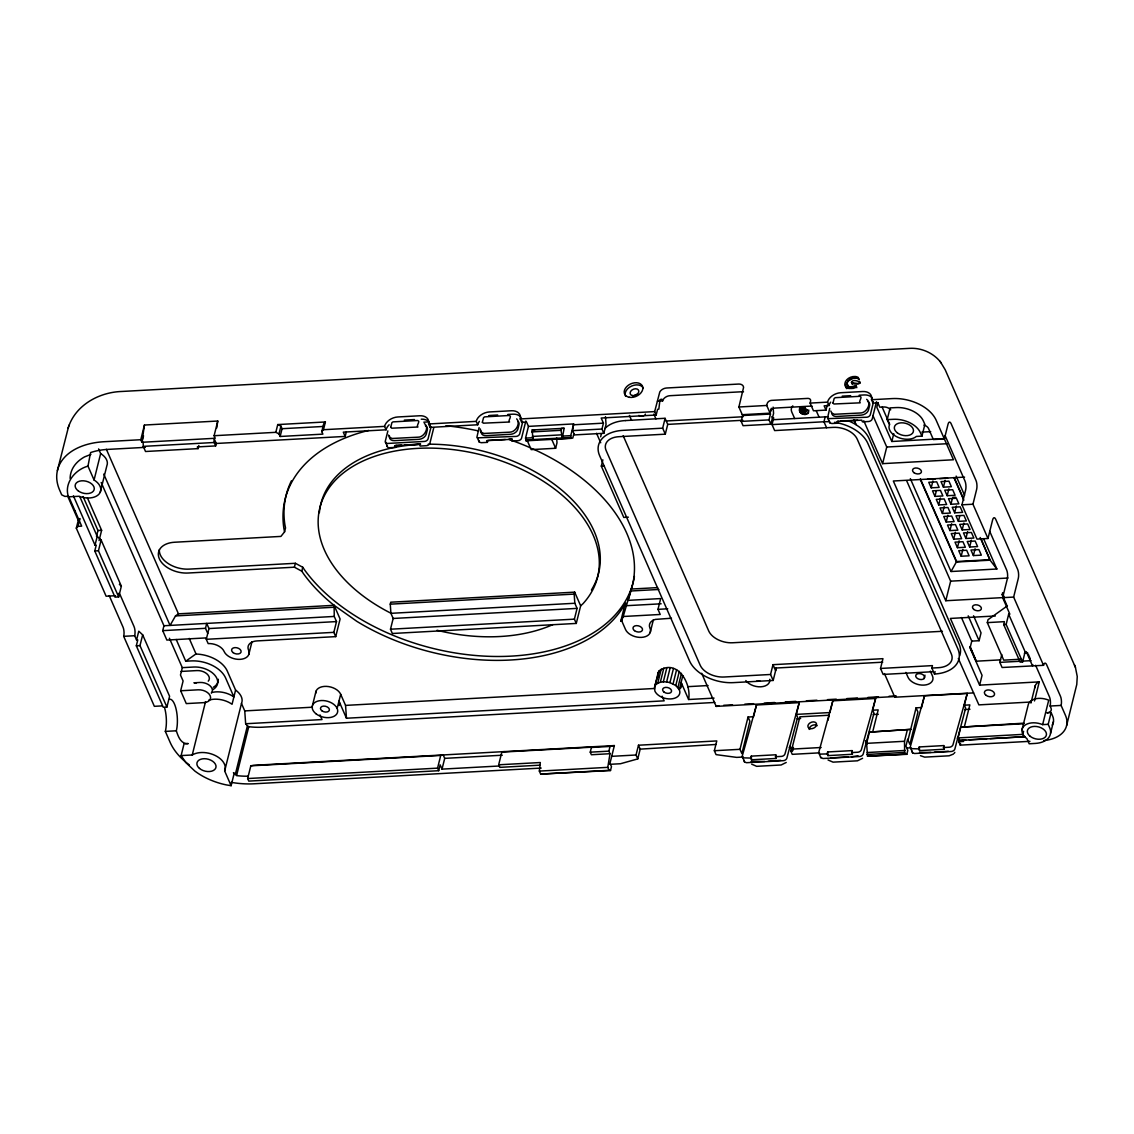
<?xml version="1.0" encoding="UTF-8"?>
<svg xmlns="http://www.w3.org/2000/svg" width="1134" height="1134" viewBox="0 0 1134 1134"><rect width="100%" height="100%" fill="white"/><g stroke="black" fill="none" stroke-linecap="round" stroke-linejoin="round"><path stroke-width="1.5" d="M401.45 445.138L396.22 445.421L395.738 447.377L389.628 447.717A3.246 2.268 -23.7 0 1 387.176 446.357L385.305 441.169L387.871 430.892M387.176 446.357L387.176 445.435M478.817 440.431L479.285 442.104L481.27 442.699L487.379 442.373L487.861 440.417L505.325 439.453M744.117 760.418L744.584 762.091L746.569 762.7L783.225 760.687A3.246 2.268 -23.7 0 0 786.897 758.079L797.613 717.326L796.323 714.392L799.243 702.641L756.477 704.994L742.246 756.137L744.584 762.091M829.45 421.238L829.918 422.925L831.902 423.521L838.012 423.18L838.494 421.224L837.261 421.479L838.012 423.18M912.133 751.218L912.601 752.905L914.585 753.5L951.242 751.488A3.246 2.268 -23.7 0 0 954.899 748.879L965.629 708.126L964.339 705.192L967.259 693.455L924.494 695.794L910.262 746.937L912.601 752.905M851.379 382.498C872.188 386.822 848.983 374.815 852.13 384.199M808.826 410.054L807.989 413.414C804.091 416.646 796.465 411.968 800.505 406.865M499.626 765.974L442.019 769.121L440.148 764.855L438.688 770.709L248.771 781.113L247.651 778.548L250.812 765.833L253.293 765.337L614.373 745.577L609.993 763.196L611.481 766.612L610.503 770.51L540.663 774.083L539.345 771.092L540.308 762.53L498.662 764.798L501.838 752.097L504.304 751.601M610.503 770.51L609.086 770.34L607.781 767.349L609.993 753.713L608.873 751.147L610.049 746.441L614.373 745.577M480.292 428.95L480.859 431.926L483.849 433.457L509.62 432.182C515.672 432.281 520.889 423.464 516.693 418.843M847.637 384.454L848.459 387.516L852.059 388.593M144.443 425.037L141.906 442.288L215.233 438.277L214.099 435.711L217.771 421.026L144.443 425.037L140.786 439.723L141.906 442.288L143.536 435.768M216.75 427.929L217.771 421.026M682.824 675.552L679.294 689.699A13.013 8.221 14 0 1 670.832 698.927A13.013 8.221 14 0 1 654.857 691.031L654.63 686.665L659.322 670.648C677.296 658.627 691.641 683.519 688.607 699.508L714.066 698.119M659.322 670.648L658.159 672.519L658.386 676.885M920.411 478.902L956.614 561.528L951.029 571.522L996.857 569.013L983.532 538.579M980.981 538.636L990.095 560.182L996.857 569.013M989.656 531.194L1006.623 569.92A6.506 2.211 86.9 0 1 1007.275 579.091L1002.64 597.675L1009.87 614.189L1008.665 614.217L1025.122 651.767L1022.599 661.987L1020.146 662.128L1003.703 624.593L1004.426 621.659L987.303 622.623L988.026 619.688L1007.403 605.839M1022.599 661.987L1006.141 624.451L1008.665 614.217M57.395 470.596L68.451 427.064M87.984 466.131C75.156 469.589 63.702 483.254 68.479 496.848L79.111 496.267A16.372 10.348 14 0 0 98.913 494.226A16.372 10.348 14 0 0 94.065 480.008L87.984 466.131L90.55 452.579A56.601 35.778 14 0 1 107.503 449.418L145.379 447.349M76.318 528.189L78.274 520.364L79.961 518.522L78.019 526.346L76.318 528.189L106.114 596.215L115.54 595.704M94.065 480.008L100.642 453.586L98.601 448.922M100.288 492.071L106.88 465.663A16.372 10.348 14 0 0 100.642 453.586M96.489 536.382L97.963 530.514L83.08 496.536M97.212 536.368L101.124 540.011L121.352 586.179L118.673 596.938L115.002 597.136L94.774 550.968L96.234 545.1L95.015 545.171L97.212 536.368L79.805 496.621M99.069 540.592L101.621 530.315L87.446 497.954M118.673 596.938L98.445 550.77L101.124 540.011M136.562 640.001L138.759 631.199L142.671 634.842L169.59 696.29L166.911 707.049L163.239 707.247L136.321 645.799L137.781 639.93L136.562 640.001L134.691 635.72A6.506 2.211 86.9 0 0 134.039 626.549L120.204 594.996A6.506 2.211 86.9 0 0 118.531 593.408M166.911 707.049L139.978 645.6L142.671 634.842M143.139 442.217L143.281 446.371L145.521 451.502L198.067 448.625L198.833 445.534M206.204 637.903L166.854 640.058L162.729 630.646L163.948 625.755L101.181 482.474M215.644 445.917L216.254 443.465L214 438.334L214.142 442.501L215.644 445.917L197.316 446.924L198.067 448.625M169.42 638.258L182.305 667.657L180.476 674.999L183.098 680.981L180.66 690.762L186.274 703.59L203.822 702.641A9.752 6.166 14 0 0 210.173 695.723A9.752 6.166 14 0 0 198.209 689.812L180.66 690.762M207.749 633.438L205.495 628.307L206.714 623.417L208.968 628.548L206.275 639.307L208.16 643.588A13.013 8.221 14 0 1 224.121 651.469A13.013 8.221 14 0 0 240.082 659.35A13.013 8.221 14 0 0 248.559 650.136A13.013 8.221 14 0 1 257.035 640.908L335.721 636.628L340.101 619.008L334.091 605.315L330.83 602.707A178.917 113.074 14 0 1 303.983 574.385L301.786 571.182L294.401 567.198L188.102 573.024A23.417 14.799 14 0 1 159.355 558.835A23.417 14.799 14 0 1 174.608 542.236L280.92 536.41L284.563 531.846L285.527 527.934L284.875 524.617A178.903 113.074 14 0 1 291.395 480.859M247.977 776.195A56.601 35.778 14 0 1 237.204 775.684L233.462 772.651L234.029 773.955L231.109 785.692L226.29 784.898A54.645 34.544 14 0 1 194.807 771.021L185.891 762.643L181.114 755.584L184.048 743.833L188.201 743.606C180.901 744.315 178.109 736.377 176.337 730.792A19.065 6.478 86.9 0 0 176.252 709.799A19.065 6.478 86.9 0 0 169.49 699.253M181.114 755.584L192.241 754.975L205.537 701.648M214.099 435.711L275.817 432.323L277.745 424.57L325.401 421.961L323.474 429.715L321.772 431.572L322.892 434.138L280.126 436.477L279.007 433.911L280.934 426.143L277.745 424.57M280.126 436.477L282.068 428.709L280.934 426.143M196.295 654.049A28.166 17.804 14 0 1 227.324 671.144L235.588 690.082L232.059 704.271A19.179 12.12 14 0 0 208.628 700.231M248.8 654.502L251.989 641.688M231.109 785.692L224.66 770.978L241.485 703.463A19.179 12.12 14 0 0 235.588 690.082M235.22 774.749L247.41 725.845L245.653 723.747L244.746 710.905L241.485 703.463M321.772 431.572L323.714 423.804L325.401 421.961M236.581 775.585L248.771 726.667L247.41 725.845M294.401 567.198L295.379 563.286L302.764 567.269L304.975 570.487A178.903 113.074 14 0 0 493.375 656.444A178.903 113.074 14 0 0 634.416 576.497M301.786 571.182L302.764 567.269M216.254 443.465L345.175 436.42L346.267 432.011M335.721 636.628L333.835 632.347L336.514 621.588L334.261 616.442L334.091 605.315L178.449 613.834L175.515 615.918L170.057 625.415L103.761 474.083M312.488 705.391L316.003 691.244M337.152 708.424L340.682 694.277A13.013 8.221 14 0 0 326.351 686.368A13.013 8.221 14 0 0 315.691 693.37M431.062 426.838L428.071 438.815A3.246 2.268 -23.7 0 1 424.414 441.438L387.743 443.437A3.246 2.268 -23.7 0 1 385.305 442.09M433.783 427.688L429.942 443.096A3.246 2.268 -23.7 0 1 426.285 445.705L420.175 446.045L419.424 444.33L394.986 445.676L395.738 447.377M390.266 604.167L390.748 602.211L574.669 592.146L580.651 605.825L576.27 623.431L392.364 633.495L390.493 629.214L393.172 618.469L390.918 613.324L390.266 604.167L574.173 594.103L574.669 592.146M479.087 427.589L476.946 437.072L479.285 442.104M522.703 421.834L519.712 433.812A3.246 2.268 -23.7 0 1 516.055 436.42L477.414 437.837M438.688 770.709L437.568 768.143L440.729 755.442L443.21 754.946L444.712 758.362L442.019 769.121M525.85 420.969L521.583 438.093A3.246 2.268 -23.7 0 1 517.926 440.701L511.817 441.041L511.065 439.326L486.628 440.658L487.379 442.373M573.889 433.627L572.798 438.036L571.252 438.348L526.034 440.814L525.538 438.121L528.458 426.384L526.587 422.103L521.697 422.372L520.208 418.956A11.709 8.151 -23.7 0 0 511.406 410.749L489.406 411.954A11.709 8.151 -23.7 0 0 476.209 421.366L428.553 423.974A11.709 8.151 -23.7 0 0 419.75 415.767L397.765 416.972A11.709 8.151 -23.7 0 0 384.568 426.384L323.474 429.715M525.538 438.121L532.867 437.724L532.994 439.553L532.158 429.97L564.137 428.298L562.322 437.951L560.99 430.31L561.486 428.354L564.137 428.298M526.034 440.814L527.239 440.573L531.194 449.617L555.632 448.27L556.992 442.827L556.638 437.823M571.252 438.348L570.742 435.654L573.676 423.918L528.458 426.384M605.485 416.646L606.038 424.499L603.841 433.301L574.456 434.917L572.585 430.637L573.676 423.918M603.841 433.301L601.97 429.035L603.43 423.152L601.19 418.021L656.175 415.016L657.578 409.36L658.826 409.119L660.016 399.579L661.873 399.211L662.625 400.912L657.479 401.195M628.378 517.175L623.785 517.43L601.318 466.117L602.877 459.851M576.27 623.431L574.399 619.15L577.078 608.391L574.825 603.26L574.173 594.103M656.175 415.016L654.672 411.599L659.79 391.953A6.506 4.536 -23.7 0 1 666.594 387.998L738.588 384.057A6.506 4.536 -23.6 0 1 743.592 387.36L738.9 406.993L742.642 415.54L741.182 421.409L743.054 425.689L770.893 424.173L773.572 413.4L773.119 407.12M662.667 428.17L622.949 430.353A35.778 22.609 14 0 0 599.645 455.712L689.557 660.952A35.778 22.609 14 0 0 733.457 682.625L773.175 680.457L770.553 674.475L724.116 677.012A19.519 12.332 14 0 1 700.174 665.19L606.137 450.538A19.519 12.332 14 0 1 618.852 436.703L665.289 434.166L662.667 428.17L665.134 418.276L625.387 420.572M665.289 434.166L667.728 424.385L665.091 418.403M622.977 616.145L621.786 620.95L620.822 621.035L625.217 603.43L626.166 603.345M620.822 621.035L623.19 616.499L631.312 589.042L657.621 587.61M609.993 753.713L591.367 754.734L590.247 752.168L591.409 747.462L593.266 747.093L501.838 752.097M650.207 632.531L653.397 619.717M623.19 616.499L660.229 614.472L657.989 609.341L660.668 598.568L628.193 600.354L632.205 586.207M609.894 764.316L620.468 763.735L637.747 758.915L636.032 755.003L638.485 745.222L716.787 740.927L714.349 750.722L716.05 754.62L736.661 757.384L743.28 757.016M654.304 688.806L658.159 672.519M637.747 758.915L640.186 749.135L638.485 745.222M655.792 684.794L657.72 683.292L661.25 669.145M657.72 683.292L660.3 682.285L663.829 668.124M660.3 682.285L663.333 681.817L666.863 667.671M663.333 681.817L666.622 681.931L670.151 667.784M679.294 689.699L675.793 685.517L669.939 682.625L673.468 668.479M673.072 683.845L676.601 669.698M675.793 685.517L679.323 671.356M677.919 687.516L681.435 673.355M770.893 424.173L769.008 419.892L770.482 414.023L766.726 405.462L767.222 403.506A3.898 2.722 -23.7 0 1 771.616 400.373L807.663 398.403A3.898 2.722 -23.7 0 1 810.597 401.138L810.101 403.094L813.475 410.791L826.006 410.097L827.267 405.051M771.318 408.268L770.099 413.159L742.274 414.69M770.553 674.475L772.991 664.68L882.961 658.67L880.523 668.45L932.46 665.615L931.85 668.054L938.569 667.685A19.519 12.332 14 0 0 951.284 653.85L857.247 439.212A19.519 12.332 14 0 0 833.306 427.376L774.65 430.58L772.027 424.598L773.714 417.808M799.612 411.259L800.434 407.999M799.768 411.699L800.576 408.438M800.207 412.422L801.426 407.531M800.59 412.819L801.809 407.928M801.384 413.428L803.014 406.908M801.936 413.74L803.567 407.219M802.971 414.151L804.601 407.63M803.609 414.321L805.239 407.786M804.715 414.463L805.934 409.558M805.353 414.449L806.572 409.558M748.043 717.028L749.914 721.295L741.877 753.586L739.992 749.319L748.043 717.028L753.543 716.731L756.477 704.994M825.226 416.674L823.95 421.763L826.573 427.745M829.705 408.396L827.579 417.893L829.918 422.925M750.807 758.079L751.289 756.123L775.727 754.79L775.996 758.462L751.559 759.794L750.807 758.079L742.713 757.824M773.175 680.457L776.053 668.904M775.996 758.462L775.727 754.79M873.336 402.641L870.345 414.619A3.246 2.268 -23.7 0 1 866.688 417.241L828.047 418.644M876.483 401.776L872.216 418.9A3.246 2.268 -23.7 0 1 868.559 421.508L862.45 421.848L861.698 420.133L837.261 421.479M878 402.542L876.823 407.234L891.82 441.48L944.565 438.603M790.114 746.129A11.709 8.151 -23.7 0 1 790.752 750.921L792.581 750.807L791.83 749.106L799.881 716.816L829.209 715.214L827.933 720.303M792.581 750.807L793.431 747.419M887.185 419.623L890.119 407.886L896.214 407.574A22.113 13.977 14 0 1 923.359 420.969L924.876 424.385L921.956 436.136L916.371 436.434A15.181 9.596 14 0 1 897.93 437.341A15.181 9.596 14 0 1 889.439 424.796L887.185 419.623L893.28 419.311A22.113 13.977 14 0 1 920.425 432.706L921.956 436.136M810.101 403.094L827.522 402.131A11.709 8.151 -23.7 0 1 840.705 392.733L862.705 391.528A11.709 8.151 -23.7 0 1 871.507 399.721L892.274 398.587A35.792 22.623 14 0 1 922.027 405.774L923.43 406.624A35.792 22.623 14 0 1 936.188 420.275L953.453 459.766L882.606 463.65L886.745 447.023L872.925 415.526M891.82 441.48L893.776 433.656M820.492 757.158L822.944 758.518L859.6 756.506A3.246 2.268 -23.7 0 0 863.257 753.897L873.974 713.158L872.684 710.21L875.618 698.473L832.838 700.812L829.918 712.549L796.323 714.392M827.182 753.912L827.664 751.955L852.102 750.609L852.357 754.28L827.919 755.613L827.182 753.912L819.939 754.124L818.62 752.891L832.838 700.812M852.357 754.28L852.102 750.609M924.494 695.794L921.573 707.531L916.074 707.843L917.945 712.109L909.893 744.4L907.639 739.269L905.938 746.115L907.81 750.396L906.831 754.308L867.524 756.194L866.617 743.351L869.409 732.11L910.701 729.36L869.409 732.11M931.212 487.833L928.774 482.276L936.712 481.837L939.15 487.393L931.212 487.833L932.913 480.986M872.811 731.43L878.184 709.912L872.684 710.21M934.955 496.38L932.517 490.824L940.455 490.398L942.893 495.955L934.955 496.38L936.23 491.249M938.697 504.942L936.259 499.371L944.211 498.946L946.649 504.502L938.697 504.942L940.412 498.081M943.431 487.166L940.993 481.61L948.931 481.17L951.369 486.727L943.431 487.166L945.132 480.32M942.439 513.489L940.015 507.933L947.953 507.493L950.391 513.05L942.439 513.489L944.154 506.643M947.174 495.714L944.735 490.157L952.673 489.718L955.111 495.274L947.174 495.714L948.875 488.867M946.195 522.037L943.757 516.48L951.695 516.041L954.133 521.612L946.195 522.037L947.896 515.19M950.916 504.261L948.478 498.705L956.43 498.28L958.868 503.836L950.916 504.261L952.206 499.13M949.938 530.584L947.5 525.028L955.452 524.603L957.876 530.159L949.938 530.584L951.653 523.738M954.672 512.823L952.234 507.267L960.172 506.827L962.61 512.384L954.672 512.823L956.373 505.977M1043.776 740.545A35.778 22.609 14 0 0 1064.344 730.65L1064.954 729.672A35.778 22.609 14 0 0 1065.436 715.299L1061.112 705.433A6.506 2.211 86.9 0 0 1060.46 696.262L1046.625 664.708A6.506 2.211 86.9 0 0 1043.535 665.318L1013.64 597.079L1018.275 578.482A6.506 2.211 86.9 0 0 1017.623 569.325L995.709 519.287A6.506 2.211 86.9 0 0 992.619 519.911L987.983 538.494L976.984 539.104L961.958 504.814L965.615 490.143A6.506 2.211 86.9 0 0 964.963 480.972L945.09 435.598M953.68 539.146L951.256 533.59L959.194 533.15L961.632 538.707L953.68 539.146L955.395 532.3M958.414 521.371L955.976 515.814L963.914 515.375L966.352 520.931L958.414 521.371L959.69 516.239M906.831 754.308L905.414 754.124L904.663 752.409L904.493 741.282L907.299 730.041M908.008 740.119L916.074 707.843M924.125 678.515A4.55 2.878 14 0 0 920.014 673.61A4.55 2.878 14 0 0 916.371 677.551A4.55 2.878 14 0 0 924.125 678.515L924.961 675.155M957.436 547.694L954.998 542.137L962.936 541.698L965.374 547.254L957.436 547.694L959.137 540.847M962.156 529.918L959.718 524.362L967.671 523.936L970.094 529.493L962.156 529.918L963.872 523.072M1003.122 597.59L945.77 600.736L950.646 581.161L906.718 480.859M987.983 538.494L972.958 504.219L976.615 489.534A6.506 2.211 86.9 0 0 975.963 480.362L951.114 423.662A6.506 2.211 86.9 0 0 948.024 424.272L944.367 438.943L933.367 439.553L928.562 428.567A6.506 4.111 14 0 0 923.884 425.037M961.178 556.241L958.74 550.685L966.678 550.259L969.116 555.816L961.178 556.241L962.879 549.395M965.899 538.48L963.475 532.909L971.413 532.484L973.851 538.04L965.899 538.48L967.614 531.619M931.85 668.054L934.473 674.035L935.082 671.597M918.824 748.894L919.305 746.937L943.743 745.591L944.012 749.262L919.575 750.595L918.824 748.894L910.73 748.624M969.655 547.027L967.217 541.471L975.155 541.031L977.593 546.588L969.655 547.027L971.356 540.181M973.397 555.575L970.959 550.018L978.897 549.579L981.335 555.15L973.397 555.575L975.098 548.728M944.012 749.262L943.743 745.591M961.434 617.52L971.767 641.107L970.052 647.953L982.058 675.354L979.62 685.134L1039.268 681.874L1034.506 700.954M971.767 641.107L979.096 640.71L981.038 632.871L973.553 615.79M970.194 646.678L976.431 661.661L970.066 647.16M990.18 738.603L1025.193 736.689L959.194 740.488L958.074 737.922L960.753 727.149L1023.974 723.152M964.467 726.412L969.839 704.894L964.339 705.192M1006.709 604.989L1002.173 594.627L1002.654 592.671M1043.535 665.318L1002.087 667.501L999.848 662.369L1001.804 654.545M1022.018 729.729L1028.113 705.277A15.21 9.611 14 0 1 1048.723 700.174L1042.628 724.626A15.21 9.611 14 0 0 1024.243 725.76A15.21 9.611 14 0 0 1026.936 738.673L1029.176 743.776L1035.271 743.422A22.113 13.977 14 0 0 1049.673 727.744L1048.199 724.328L1051.133 712.577L1046.824 712.818A6.506 4.111 14 0 0 1051.062 708.211L1050.112 706.028A6.506 2.211 86.9 0 0 1049.46 696.857L1035.626 665.304M1023.959 736.944L1022.825 734.378L1023.591 731.302M1030.919 703.08L1035.285 685.588M1050.538 733.4L1053.458 721.649M1066.612 725.533L1076.776 684.482L1077.243 676.516L1075.429 667.345L945.217 369.797L940.653 362.228M776.266 668.068L775.613 670.676L772.991 664.68M799.243 702.641L785.011 753.798A3.246 2.268 -23.7 0 1 781.354 756.406L775.245 756.747M875.618 698.473L861.386 749.617A3.246 2.268 -23.7 0 1 857.729 752.239L851.62 752.565M967.259 693.455L953.028 744.599A3.246 2.268 -23.7 0 1 949.371 747.221L943.261 747.547M68.763 426.228C76.375 404.611 99.452 392.251 121.48 391.485L909.638 348.351C921.729 347.642 934.047 353.213 941.263 362.993M68.04 428.227L69.174 425.066M662.625 400.912L663.149 399.636A6.506 4.536 -23.7 0 1 669.967 395.695L741.962 391.754A6.506 4.536 -23.6 0 1 743.507 391.84M958.315 658.485L978.883 704.88L1030.99 702.017M799.583 410.536L801.185 408.779A4.55 2.878 14 0 1 806.869 409.601A4.55 2.878 14 0 1 807.989 413.414M625.217 603.43L623.388 606.733A178.917 113.074 14 0 1 356.799 621.319L334.091 605.315M954.247 753.26L954.842 752.381M786.231 762.459L781.128 764.982L756.676 766.329L751.658 764.16M862.605 758.277L857.488 760.815L833.051 762.147L828.033 759.978M859.473 381.35C862.393 384.596 851.506 384.993 851.521 382.201M604.649 428.765L607.059 426.554A35.778 22.623 14 0 1 625.387 420.572M580.651 605.825L582.919 603.77A143.125 90.465 14 0 0 525.127 470.979A143.125 90.465 14 0 0 335.069 480.561A143.125 90.465 14 0 0 391.358 613.437M176.224 639.491L185.735 661.221L195.998 653.907L189.208 638.385M953.453 754.053L949.144 755.797L924.692 757.129L920.439 755.669M858.041 755.783L851.549 756.732M855.518 387.587L852.981 388.494M855.206 385.688C840.918 391.173 847.991 373.653 857.984 378.43L858.069 377.381A7.768 5.415 -23.7 0 0 855.121 376.488C850.599 376.219 845.227 379.181 844.816 384.043A7.952 5.542 -23.7 0 0 846.092 386.963C850.302 391.91 858.452 383.306 855.957 387.403M90.918 454.394L84.511 456.917A54.645 34.544 14 0 0 70.124 478.505M1039.268 681.874L1038.39 682.214A13.013 8.221 14 0 0 1034.973 687.714M780.66 760.333L768.186 761.283M853.122 378.387L847.835 381.137L845.567 385.758A7.952 5.542 -23.7 0 0 846.843 388.678M640.186 749.135L715.837 744.485M948.308 751.261L934.459 752.182M701.677 673.256L716.192 706.383L718.857 705.787M394.986 445.676L396.22 445.421M419.424 444.33L420.657 444.089L404.951 444.953M511.065 439.326L512.299 439.085L508.812 439.269M959.194 740.488L965.686 739.949M1003.703 624.593L1006.141 624.451M1020.869 659.194L1003.746 660.158L987.303 622.623M404.328 420.119L414.491 419.552M497.67 415.001L490.909 415.384A11.709 8.151 -23.7 0 0 488.711 415.668M507.819 414.449L512.894 414.179A11.709 8.151 -23.7 0 1 521.073 417.581M842.208 396.149L850.67 395.681M859.133 395.227L864.207 394.944A11.709 8.151 -23.7 0 1 872.372 398.36M282.068 428.709L323.119 426.469M423.79 422.174L428.921 421.891M140.786 439.723L104.13 441.721A68.309 43.177 14 0 0 59.648 490.129L61.704 494.835L64.907 496.409L68.564 496.21L81.676 526.148L78.019 526.346M520.208 418.956L654.672 411.599M738.9 406.993L766.726 405.462M389.132 424.811A11.709 8.151 -23.7 0 0 386.07 429.8L343.29 432.139L345.175 436.42M428.553 423.974L430.055 427.39L477.712 424.782A11.709 8.151 -23.7 0 1 479.384 421.366M830.698 402.145A11.709 8.151 -23.7 0 0 829.011 405.561L824.135 405.83L826.006 410.097M143.281 446.371L214.142 442.501M574.045 424.768L603.43 423.152M742.642 415.54L770.482 414.023M666.225 420.969L743.025 416.759M531.662 431.926L560.99 430.31M667.728 424.385L742.784 420.275M572.585 430.637L601.97 429.035M741.182 421.409L769.008 419.892M828.146 416.802A35.778 22.623 14 0 0 825.169 416.873L773.246 419.708L771.857 416.561M532.3 436.448L561.628 434.832M562.195 436.122L570.742 435.654M772.027 424.598L823.95 421.763A35.778 22.609 14 0 1 828.43 421.72M840.237 421.125L857.701 420.175M525.666 439.964L570.87 437.483M567.595 438.319L551.677 439.241L555.632 448.27M921.899 432.111L930.702 431.643M886.745 447.023L947.23 443.706M601.318 466.117L604.365 465.946M964.58 477.102L893.337 481L945.77 600.736M927.456 479.285L935.408 478.846M939.675 478.619L947.627 478.179M97.963 530.514L101.621 530.315M952.631 497.415L955.806 497.245M94.774 550.968L98.445 550.77M961.958 504.814L972.958 504.219M295.379 563.286L189.066 569.112A23.417 14.799 14 0 1 159.355 549.579M956.614 561.528L990.209 559.7M175.515 615.918L333.609 607.271M630.83 590.998L658.897 589.467M950.646 581.161L1007.998 578.028M163.948 625.755L334.261 616.442M390.918 613.324L574.825 603.26M162.729 630.646L205.495 628.307M393.172 618.469L577.078 608.391M625.883 605.726L661.15 603.798M208.968 628.548L336.514 621.588M109.218 595.605L123.039 627.159A6.506 2.211 86.9 0 1 123.691 636.33L134.691 635.72M657.989 609.341L667.756 608.802M390.493 629.214L574.399 619.15M206.275 639.307L333.835 632.347M1002.64 597.675L1013.64 597.079M136.321 645.799L139.978 645.6M671.484 618.228L655.409 619.405A13.013 8.221 14 0 0 649.966 628.165A13.013 8.221 14 0 1 641.49 637.379A13.013 8.221 14 0 1 625.529 629.498L621.786 620.95M995.34 615.975L950.405 618.427L979.62 685.134M185.735 661.221L191.065 660.924A28.166 17.804 14 0 1 225.623 677.99L233.887 696.928A19.179 12.12 14 0 0 211.619 692.548M182.305 667.657L193.744 667.033A18.867 11.921 14 0 1 214.879 675.283A18.867 11.921 14 0 1 212.738 689.685M181.086 671.441L196.976 670.577A9.752 6.166 14 0 1 207.168 674.064A9.752 6.166 14 0 1 208.245 681.165M942.425 631.284L732.663 642.765A19.519 12.332 14 0 1 708.707 630.943L623.161 435.669M1024.399 653.297L1027.872 653.113M774.494 668.11L882.72 662.185M976.544 661.179L1000.613 659.86M162.205 705.901L154.352 706.326L123.691 636.33M999.848 662.369L1031.132 660.654M933.353 671.697L883.145 674.432L880.523 668.45M244.746 710.905L312.431 707.205M340.682 694.277L345.558 705.391L654.431 688.48M687.7 686.665L708.07 685.546M245.653 723.747L322.028 719.566L319.986 714.902M339.208 705.49A13.013 8.221 14 0 0 338.981 701.124L346.465 718.233L664.17 700.84L662.128 696.177M164.714 708.254A19.065 6.478 86.9 0 1 165.337 731.387L176.337 730.792M714.789 702.456L262.805 727.192A56.601 35.778 14 0 1 249.395 726.781L248.771 726.667M723.705 705.305L732.507 704.824M744.811 704.157L753.614 703.675M764.16 703.094L774.72 702.513M785.281 701.946L795.827 701.365M806.387 700.784L816.934 700.217M827.494 699.635L836.282 699.154M846.843 698.572L857.403 698.005M867.949 697.424L878.51 696.843M889.056 696.276L896.101 695.893M716.192 706.383L895.917 696.489M973.638 692.902L894.811 697.212L884.449 673.568M797.131 718.715L800.632 718.531M873.152 714.562L878.326 714.278M964.765 709.544L969.967 709.246M1050.112 706.028L1061.112 705.433M250.812 765.833L440.729 755.442M591.409 747.462L610.049 746.441M960.753 727.149L1023.761 723.705M1042.628 724.626L1048.199 724.328M444.712 758.362L502.319 755.216M590.247 752.168L608.873 751.147M611.694 756.335L636.032 755.003M714.349 750.722L739.992 749.319M958.074 737.922L1022.825 734.378M866.617 743.351L904.493 741.282M247.651 778.548L437.568 768.143M791.83 749.106L821.158 747.504M969.173 739.751L986.679 738.801M958.769 738.39A11.709 8.151 -23.7 0 1 958.769 741.721L963.645 741.452M539.699 765.181L499.796 767.364L498.662 764.798M541.187 768.072L253.988 783.792A68.309 43.177 14 0 1 231.223 782.347M819.513 752.848L792.255 754.337L790.752 750.921M907.455 748.029L910.985 747.83M958.769 741.721L960.271 745.137L1029.941 741.324M867.269 752.522L905.145 750.453M539.345 771.092L607.781 767.349M866.773 754.479L904.663 752.409M764.699 761.481L751.091 761.396M830.598 757.881L848.048 756.917M930.971 752.381L919.518 752.423M540.663 774.083L609.086 770.34M867.524 756.194L905.414 754.124M871.507 399.721L873.01 403.151L877.9 402.882L879.771 407.163L883.429 406.964A6.506 4.111 14 0 1 890.729 409.799M1025.122 651.767L1026.327 651.724L1032.535 665.927A6.506 2.211 86.9 0 1 1032.918 664.808M532.158 429.97L534.809 429.899M854.653 378.189L855.872 378.189A7.768 5.415 -23.7 0 1 858.807 379.096L859.033 379.309M666.622 681.931L669.939 682.625M275.817 432.323L279.007 433.911M866.659 399.324C872.159 403.18 866.447 413.258 860.238 412.989L834.482 414.279L831.846 413.13L830.811 411.018M424.385 423.521C429.885 427.376 424.173 437.455 417.964 437.185L392.208 438.475L389.572 437.327L388.523 435.045M1002.173 594.627L1004.129 596.456M119.396 584.35L121.352 586.179M939.689 361.023L940.256 361.746M863.782 420.757L882.606 463.65M956.16 476.11L964.58 495.331M954.729 478.676L963.234 498.124M953.892 477.542L963.829 500.236M980.159 537.502L990.095 560.182L956.486 562.025L920.284 479.384M1028.34 654.389L1030.282 658.826M882.181 407.191L889.68 424.314M910.333 478.633L951.029 571.522M968.209 615.847L979.096 640.71M858.282 377.608L859.062 379.592M856.085 385.957L856.836 387.672M855.589 385.673L856.34 387.374M852.144 381.747L852.896 383.462M851.79 381.931L852.541 383.646M854.129 420.104L855.858 424.612A35.778 22.623 14 0 0 847.764 420.615M854.001 419.963L856.113 424.782L859.43 427.036A35.778 22.623 14 0 1 869.083 438.546L958.995 643.786A35.778 22.609 14 0 1 959.648 655.792M827.522 402.131L829.011 405.561M816.253 410.791L819.117 417.199M930.334 671.087L932.431 675.892A13.013 8.221 14 0 1 923.969 685.106A13.013 8.221 14 0 1 907.994 677.225L905.896 672.405M794.679 418.531L791.816 412.124A13.013 8.221 14 0 1 792.794 405.873M819.088 753.642L820.959 757.923M653.822 414.108L655.976 418.9M629.441 415.427L631.496 420.246M596.555 433.301L600.708 442.77M688.607 699.508L681.123 682.399A13.013 8.221 14 0 1 680.187 688.65M476.209 421.366L477.712 424.782M384.568 426.384L386.07 429.8M106.369 449.291L178.449 613.834M73.426 495.884L95.015 545.171M67.827 496.536L78.274 520.364M165.337 731.387L170.157 742.401A68.309 43.177 14 0 0 189.406 764.982M1051.133 712.577L1052.607 716.008A22.113 13.977 14 0 1 1052.182 725.094M1074.465 664.836L1075.429 667.345M75.383 511.774L75.028 510.654M284.563 531.846L283.897 528.529A178.917 113.074 14 0 1 368.777 430.396M919.305 746.937L919.575 750.595M827.664 751.955L827.919 755.613M751.289 756.123L751.559 759.794M345.558 705.391L346.465 718.233M600.694 436.788A35.778 22.623 14 0 1 601.431 433.925M769.802 679.28A13.013 8.221 14 0 1 760.829 686.807A13.013 8.221 14 0 1 745.832 680.584M770.596 411.203A3.898 2.722 -23.7 0 1 774.99 408.07L811.023 406.1A3.898 2.722 -23.6 0 1 812.128 406.185M481.227 431.09A6.506 4.536 -23.7 0 0 486.117 435.654L510.555 434.308A6.506 4.536 -23.7 0 0 517.884 429.091L518.975 424.711A6.506 4.536 -23.7 0 0 518.04 421.352M831.746 413.159A6.506 4.536 -23.7 0 0 836.736 416.462L861.188 415.129A6.506 4.536 -23.7 0 0 868.516 409.898L869.594 405.533A6.506 4.536 -23.7 0 0 867.595 401.45M389.572 436.108A6.506 4.536 -23.7 0 0 394.462 440.658L418.914 439.326A6.506 4.536 -23.7 0 0 426.242 434.095L427.334 429.729A6.506 4.536 -23.7 0 0 425.335 425.661M430.055 424.073A11.709 8.151 -23.7 0 1 430.055 427.39M421.253 419.183A11.709 8.151 -23.7 0 1 429.417 422.599M192.241 754.975A19.179 12.12 14 0 1 215.29 755.528A19.179 12.12 14 0 1 224.66 770.978M834.539 422.302A35.778 22.609 14 0 1 867.864 443.437L957.776 648.676A35.778 22.609 14 0 1 934.473 674.035M960.484 743.436A11.709 8.151 -23.7 0 1 960.271 745.137M957.209 738.092A11.709 8.151 -23.7 0 1 959.633 740.346M521.923 420.671A11.709 8.151 -23.7 0 1 521.697 422.372M873.223 401.436A11.709 8.151 -23.7 0 1 873.01 403.151M789.193 747.278A11.709 8.151 -23.7 0 1 790.582 748.284M865.554 743.096A11.709 8.151 -23.7 0 1 866.957 744.102M865.455 740.686A11.709 8.151 -23.7 0 1 866.489 741.948M196.395 682.895A9.752 6.166 14 0 0 193.928 682.81L200.038 682.47A9.752 6.166 14 0 1 210.229 685.971A9.752 6.166 14 0 1 211.307 693.058M218.295 679.266A18.867 11.921 14 0 1 213.348 687.247M643.743 415.852A4.55 2.878 14 0 1 638.811 415.455M645.359 414.094A4.55 2.878 14 0 1 644.849 415.115M759.879 680.939A4.55 2.878 14 0 1 756.605 681.123M445.917 425.76A178.917 113.074 14 0 1 478.718 430.991M509.265 439.567A178.917 113.074 14 0 1 530.797 447.987M532.285 448.639A178.917 113.074 14 0 1 632.205 586.221M633.608 396.262A4.55 3.175 -23.7 0 1 637.747 394.349M625.614 396.319A9.752 6.804 -23.7 0 1 631.468 386.113A9.752 6.804 -23.7 0 1 643.304 388.112M809.18 729.417A4.55 3.175 -23.7 0 1 812.142 725.448A4.55 3.175 -23.7 0 1 817.16 725.717M428.198 444.188A143.125 90.465 14 0 1 565.412 493.262A143.125 90.465 14 0 1 591.438 589.963M319.349 512.71A143.125 90.465 14 0 1 418.503 444.471M552.882 624.593A143.125 90.465 14 0 1 437.072 630.277M390.72 427.277L391.698 428.198L417.936 427.022C415.696 425.916 420.941 421.083 417.723 420.501L393.002 421.876L391.896 422.656L390.72 427.277M482.361 422.273L483.339 423.18L509.577 422.004C507.337 420.898 512.582 416.079 509.364 415.483L484.643 416.858L483.552 417.652L482.361 422.273M832.994 403.08L833.972 404.002L860.21 402.825C857.97 401.691 863.201 396.957 859.997 396.305L835.276 397.68L834.17 398.459L832.994 403.08M985.985 695.284A5.202 3.289 14 0 0 994.447 694.83A5.202 3.289 14 0 0 987.969 689.926A5.202 3.289 14 0 0 985.985 695.284M233.08 652.617A4.876 3.09 14 0 0 241.018 652.192A4.876 3.09 14 0 0 234.936 647.599A4.876 3.09 14 0 0 233.08 652.617M973.879 609.482A4.55 2.878 14 0 0 981.293 609.086A4.55 2.878 14 0 0 975.623 604.791A4.55 2.878 14 0 0 973.879 609.482M913.947 472.665A4.55 2.878 14 0 0 921.347 472.254A4.55 2.878 14 0 0 915.677 467.973A4.55 2.878 14 0 0 913.947 472.665M634.487 630.66A4.876 3.09 14 0 0 642.411 630.221A4.876 3.09 14 0 0 636.344 625.628A4.876 3.09 14 0 0 634.487 630.66M632.531 395.582A4.55 3.175 -23.7 0 0 638.811 391.102A4.55 3.175 -23.7 0 0 632.035 389.954A4.55 3.175 -23.7 0 0 632.531 395.582M629.384 397.297A9.752 6.804 -23.7 0 0 642.85 387.7A9.752 6.804 -23.7 0 0 628.335 385.248A9.752 6.804 -23.7 0 0 629.384 397.297M810.3 728.68A4.55 3.175 -23.7 0 0 816.579 724.201A4.55 3.175 -23.7 0 0 809.804 723.053A4.55 3.175 -23.7 0 0 810.3 728.68M664.028 692.066A4.55 2.878 14 0 0 671.441 691.669A4.55 2.878 14 0 0 665.771 687.374A4.55 2.878 14 0 0 664.028 692.066M321.886 710.791A4.55 2.878 14 0 0 329.299 710.38A4.55 2.878 14 0 0 323.629 706.099A4.55 2.878 14 0 0 321.886 710.791M316.23 713.952A13.013 8.221 14 0 0 337.393 712.79A13.013 8.221 14 0 0 321.191 700.543A13.013 8.221 14 0 0 316.23 713.952M1029.913 736.108A9.752 6.166 14 0 0 1046.072 735.966A9.752 6.166 14 0 0 1034.676 726.398A9.752 6.166 14 0 0 1029.913 736.108M897.363 432.876A9.752 6.166 14 0 0 913.239 432.011A9.752 6.166 14 0 0 901.076 422.826A9.752 6.166 14 0 0 897.363 432.876M199.485 768.427A9.752 6.166 14 0 0 215.644 768.271A9.752 6.166 14 0 0 204.233 758.703A9.752 6.166 14 0 0 199.485 768.427M78.402 491.008A9.752 6.166 14 0 0 94.108 489.789A9.752 6.166 14 0 0 81.605 480.816A9.752 6.166 14 0 0 78.402 491.008"/></g></svg>
